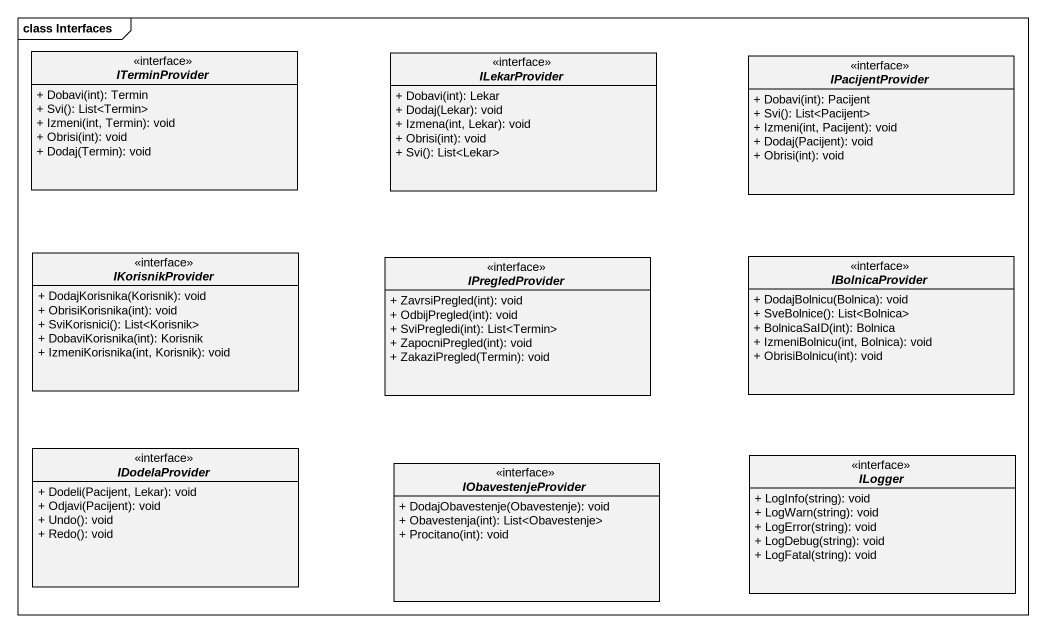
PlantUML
@startuml
mainframe class Interfaces
hide circle
hide empty members
skinparam classAttributeIconSize 0
interface ITerminProvider {
  + Dobavi(int): Termin
  + Svi(): List<Termin>
  + Izmeni(int, Termin): void
  + Obrisi(int): void
  + Dodaj(Termin): void
}
interface ILekarProvider {
  + Dobavi(int): Lekar
  + Dodaj(Lekar): void
  + Izmena(int, Lekar): void
  + Obrisi(int): void
  + Svi(): List<Lekar>
}
interface IPacijentProvider {
  + Dobavi(int): Pacijent
  + Svi(): List<Pacijent>
  + Izmeni(int, Pacijent): void
  + Dodaj(Pacijent): void
  + Obrisi(int): void
}
interface IKorisnikProvider {
  + DodajKorisnika(Korisnik): void
  + ObrisiKorisnika(int): void
  + SviKorisnici(): List<Korisnik>
  + DobaviKorisnika(int): Korisnik
  + IzmeniKorisnika(int, Korisnik): void
}
interface IPregledProvider {
  + ZavrsiPregled(int): void
  + OdbijPregled(int): void
  + SviPregledi(int): List<Termin>
  + ZapocniPregled(int): void
  + ZakaziPregled(Termin): void
}
interface IBolnicaProvider {
  + DodajBolnicu(Bolnica): void
  + SveBolnice(): List<Bolnica>
  + BolnicaSaID(int): Bolnica
  + IzmeniBolnicu(int, Bolnica): void
  + ObrisiBolnicu(int): void
}
interface IDodelaProvider {
  + Dodeli(Pacijent, Lekar): void
  + Odjavi(Pacijent): void
  + Undo(): void
  + Redo(): void
}
interface IObavestenjeProvider {
  + DodajObavestenje(Obavestenje): void
  + Obavestenja(int): List<Obavestenje>
  + Procitano(int): void
}
interface ILogger {
  + LogInfo(string): void
  + LogWarn(string): void
  + LogError(string): void
  + LogDebug(string): void
  + LogFatal(string): void
}
@enduml
